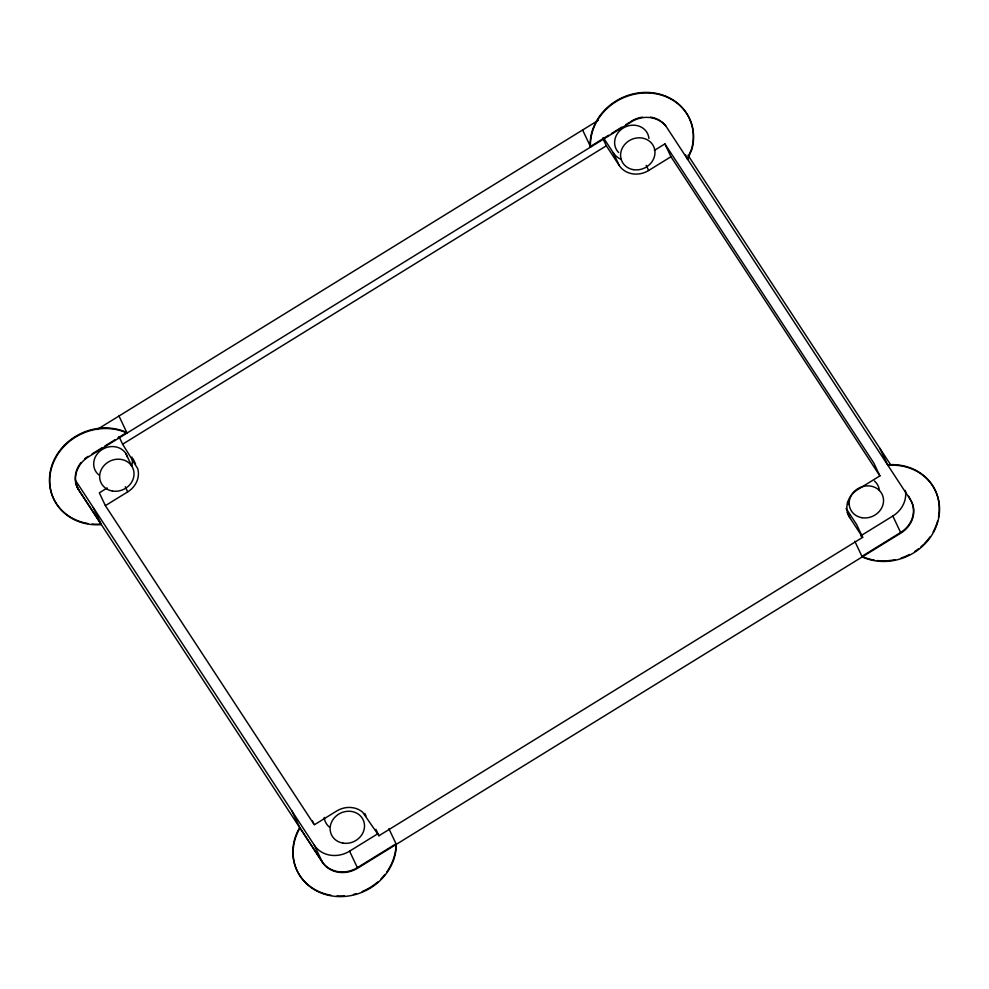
<?xml version="1.0" encoding="UTF-8"?>
<svg xmlns="http://www.w3.org/2000/svg" width="989" height="989" viewBox="0 0 989 989"><rect width="100%" height="100%" fill="white"/><g stroke="black" fill="none" stroke-linecap="round" stroke-linejoin="round"><path stroke-width="1.48" d="M687.355 158.846L691.595 148.98M97.083 429.535L598.345 120.287M91.989 453.976L102.3 447.609M104.871 446.014L115.181 439.66M117.765 438.065L126.79 432.502A52.541 47.101 -25.3 0 0 53.357 461.542A52.541 47.101 -25.3 0 0 87.749 523.502M608.779 135.184L590.408 146.508L590.149 144.654A52.541 47.101 -25.3 0 1 647.671 92.422A52.541 47.101 -25.3 0 1 691.954 147.608M611.4 133.564L621.883 127.087M625.827 124.663L629.758 122.24M846.102 508.47L856.598 524.516L862.668 537.336L378.935 835.754L362.592 812.142A21.894 19.632 -25.3 0 0 336.643 811.042L314.317 824.814L105.378 505.651L127.705 491.879A21.894 19.632 -25.3 0 0 137.694 468.601L122.624 444.209L606.344 145.791L602.697 138.089M107.195 487.96L99.32 492.819L105.378 505.651M654.397 150.377L664.905 143.9L873.831 463.062L879.901 475.894L857.574 489.666A21.894 19.632 -25.3 0 0 849.736 517.593L862.668 537.336M606.344 145.791L619.262 165.522A21.894 19.632 -25.3 0 0 648.636 170.504L670.962 156.732L664.905 143.9M75.893 480.988L314.317 845.199A26.27 23.551 -25.3 0 0 349.574 851.17L377.934 833.665M860.603 535.902L892.832 516.023A26.27 23.551 -25.3 0 0 905.38 490.482M331.142 895.305A52.541 47.101 -25.3 0 1 299.729 827.484L322.117 861.679A26.27 23.551 -25.3 0 0 357.363 867.65L396.033 843.802A52.541 47.101 -25.3 0 1 386.748 872.038M908.718 496.243L910.028 498.988A26.27 23.551 -25.3 0 1 900.62 532.502L861.951 556.362A52.541 47.101 -25.3 0 0 874.4 560.157M687.998 155.248L890.619 464.768M670.962 156.732L879.901 475.894M603.513 137.891L613.205 152.702L619.262 165.522M75.473 483.003L78.712 489.876L101.101 524.071A52.541 47.101 -25.3 0 1 92.125 524.046M879.839 448.301L887.899 465.349A52.541 47.101 -25.3 0 1 937.807 521.759A52.541 47.101 -25.3 0 1 862.21 556.906L854.805 541.243M892.832 516.023L900.62 532.502M685.402 154.729L687.602 159.377L691.843 149.512A52.541 47.101 -25.3 0 0 648.66 92.966A52.541 47.101 -25.3 0 0 590.396 145.185L590.668 147.04L582.608 130.004M847.313 512.463L849.736 517.593M646.213 165.373L648.636 170.504M388.887 828.683L396.292 844.346A52.541 47.101 -25.3 0 1 331.402 895.861A52.541 47.101 -25.3 0 1 299.988 828.04L291.94 811.005M375.907 829.338L378.935 835.754M364.805 813.453L366.017 816.012M349.574 851.17L357.363 867.65M312.499 820.969L313.711 823.528M118.989 416.01L127.049 433.046A52.541 47.101 -25.3 0 0 51.453 468.205A52.541 47.101 -25.3 0 0 101.36 524.615L93.312 507.58M133.119 458.809L135.542 463.952M314.317 845.199L322.117 861.679M118.977 436.508L122.624 444.209M125.764 453.419L131.722 466.042A21.894 19.632 -25.3 0 0 131.957 457.017M125.282 486.749L127.705 491.879M665.943 126.283A26.344 23.612 -25.3 0 0 630.005 122.76L88.38 456.906A26.27 23.551 -25.3 0 0 78.972 490.42L322.377 862.235A26.27 23.551 -25.3 0 0 357.622 868.206L900.88 533.059A26.27 23.551 -25.3 0 0 910.288 499.544L665.696 125.764A26.344 23.612 -25.3 0 0 661.196 121.437M887.64 464.793A52.541 47.101 -25.3 0 1 938.512 517.049M937.547 521.203A52.541 47.101 -25.3 0 1 933.134 531.921M930.006 536.891A52.541 47.101 -25.3 0 1 924.221 543.777M923.157 544.815A52.541 47.101 -25.3 0 1 920.92 546.855M918.546 548.784A52.541 47.101 -25.3 0 1 914.825 551.429M909.571 554.495A52.541 47.101 -25.3 0 1 901.103 558.031M895.243 559.626A52.541 47.101 -25.3 0 1 877.305 560.565M384.944 874.437A52.541 47.101 -25.3 0 1 380.963 878.924M377.662 882.003A52.541 47.101 -25.3 0 1 362.135 891.584M356.411 893.636A52.541 47.101 -25.3 0 1 353.469 894.427M344.506 895.873A52.541 47.101 -25.3 0 1 337.014 895.972M621.08 159.39A21.894 19.632 -25.3 0 1 613.205 152.702M874.424 481.013A17.518 15.7 -25.3 0 1 879.406 490.532M849.118 504.625A17.518 15.7 -25.3 0 1 847.4 502.474M618.644 152.553A17.518 15.7 -25.3 0 1 625.209 126.975A17.518 15.7 -25.3 0 1 648.932 138.46M98.727 474.868A17.518 15.7 -25.3 0 1 102.263 449.439A17.518 15.7 -25.3 0 1 127.482 457.128M329.201 826.94A17.518 15.7 -25.3 0 1 324.219 817.421M78.712 489.876A26.27 23.551 -25.3 0 1 80.974 462.605M84.782 458.76A26.27 23.551 -25.3 0 1 88.12 456.362M630.895 121.474A26.344 23.612 -25.3 0 1 642.405 117.147M650.453 117.135A26.344 23.612 -25.3 0 1 660.158 120.72M861.926 517.704A17.518 15.7 -25.3 0 0 882.954 496.441A17.518 15.7 -25.3 0 0 854.175 491.57A17.518 15.7 -25.3 0 0 861.926 517.704M633.343 169.651A17.518 15.7 -25.3 0 0 654.384 148.387A17.518 15.7 -25.3 0 0 625.604 143.516A17.518 15.7 -25.3 0 0 633.343 169.651M112.412 491.026A17.518 15.7 -25.3 0 0 133.453 469.763A17.518 15.7 -25.3 0 0 104.673 464.892A17.518 15.7 -25.3 0 0 112.412 491.026M342.886 843.098A17.518 15.7 -25.3 0 0 363.927 821.834A17.518 15.7 -25.3 0 0 335.147 816.951A17.518 15.7 -25.3 0 0 342.886 843.098"/></g></svg>
